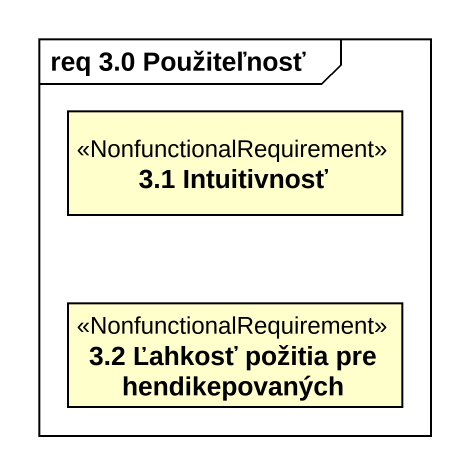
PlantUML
@startuml
mainframe req 3.0 Použiteľnosť
hide circle
hide empty members
class "3.1 Intuitivnosť" as r3_1_Intuitivnosť <<NonfunctionalRequirement>>
class "3.2 Ľahkosť požitia pre hendikepovaných" as r3_2_Ľahkosť_požitia_pre <<NonfunctionalRequirement>>
@enduml
